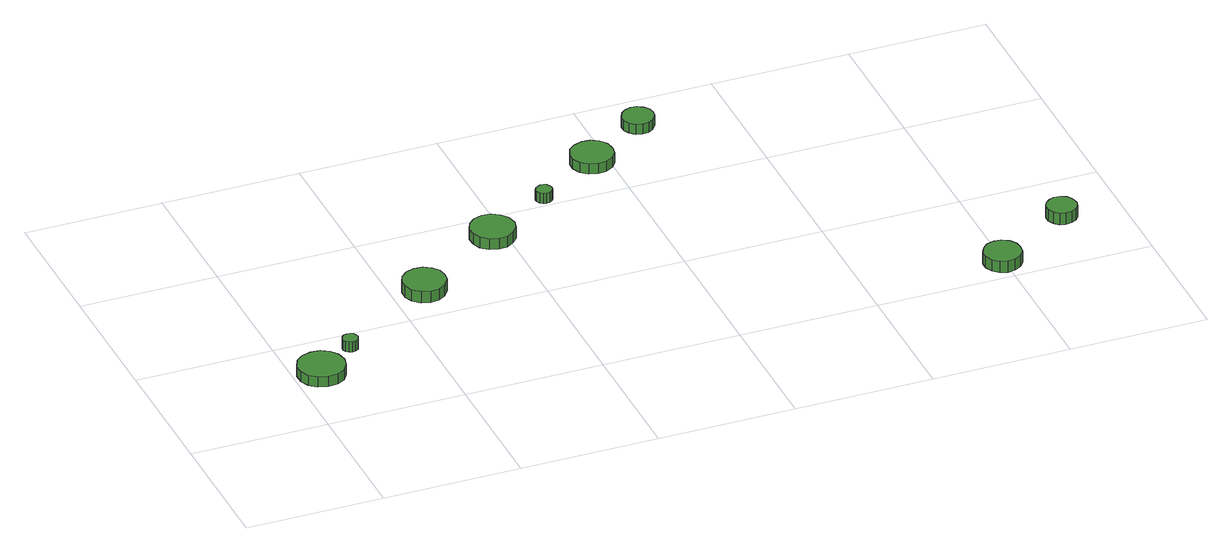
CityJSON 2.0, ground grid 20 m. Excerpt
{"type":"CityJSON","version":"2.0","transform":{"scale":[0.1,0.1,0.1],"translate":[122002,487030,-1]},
"CityObjects":{
"tree1":{"type":"SolitaryVegetationObject","attributes":{"function":"something"},"geometry":[{"type":"MultiSurface","lod":"1","boundaries":[[[0,1,2,3,4,5,6,7,8,9,10,11,12,13,14]],[[15,16,17,18,19,20,21,22,23,24,25,26,27,28,29]],[[0,29,28,1]],[[1,28,27,2]],[[2,27,26,3]],[[3,26,25,4]],[[4,25,24,5]],[[5,24,23,6]],[[6,23,22,7]],[[7,22,21,8]],[[8,21,20,9]],[[9,20,19,10]],[[10,19,18,11]],[[11,18,17,12]],[[12,17,16,13]],[[13,16,15,14]],[[14,15,29,0]]]}]},
"tree2":{"type":"SolitaryVegetationObject","attributes":{"function":"something"},"geometry":[{"type":"MultiSurface","lod":"1","boundaries":[[[30,31,32,33,34,35,36,37,38,39,40,41,42,43,44]],[[45,46,47,48,49,50,51,52,53,54,55,56,57,58,59]],[[30,59,58,31]],[[31,58,57,32]],[[32,57,56,33]],[[33,56,55,34]],[[34,55,54,35]],[[35,54,53,36]],[[36,53,52,37]],[[37,52,51,38]],[[38,51,50,39]],[[39,50,49,40]],[[40,49,48,41]],[[41,48,47,42]],[[42,47,46,43]],[[43,46,45,44]],[[44,45,59,30]]]}]},
"tree3":{"type":"SolitaryVegetationObject","attributes":{"function":"something"},"geometry":[{"type":"MultiSurface","lod":"1","boundaries":[[[60,61,62,63,64,65,66,67,68,69,70,71,72,73,74]],[[75,76,77,78,79,80,81,82,83,84,85,86,87,88,89]],[[60,89,88,61]],[[61,88,87,62]],[[62,87,86,63]],[[63,86,85,64]],[[64,85,84,65]],[[65,84,83,66]],[[66,83,82,67]],[[67,82,81,68]],[[68,81,80,69]],[[69,80,79,70]],[[70,79,78,71]],[[71,78,77,72]],[[72,77,76,73]],[[73,76,75,74]],[[74,75,89,60]]]}]},
"tree4":{"type":"SolitaryVegetationObject","attributes":{"function":"something"},"geometry":[{"type":"MultiSurface","lod":"1","boundaries":[[[90,91,92,93,94,95,96,97,98,99,100,101,102,103,104]],[[105,106,107,108,109,110,111,112,113,114,115,116,117,118,119]],[[90,119,118,91]],[[91,118,117,92]],[[92,117,116,93]],[[93,116,115,94]],[[94,115,114,95]],[[95,114,113,96]],[[96,113,112,97]],[[97,112,111,98]],[[98,111,110,99]],[[99,110,109,100]],[[100,109,108,101]],[[101,108,107,102]],[[102,107,106,103]],[[103,106,105,104]],[[104,105,119,90]]]}]},
"tree5":{"type":"SolitaryVegetationObject","attributes":{"function":"something"},"geometry":[{"type":"MultiSurface","lod":"1","boundaries":[[[120,121,122,123,124,125,126,127,128,129,130,131,132,133,134]],[[135,136,137,138,139,140,141,142,143,144,145,146,147,148,149]],[[120,149,148,121]],[[121,148,147,122]],[[122,147,146,123]],[[123,146,145,124]],[[124,145,144,125]],[[125,144,143,126]],[[126,143,142,127]],[[127,142,141,128]],[[128,141,140,129]],[[129,140,139,130]],[[130,139,138,131]],[[131,138,137,132]],[[132,137,136,133]],[[133,136,135,134]],[[134,135,149,120]]]}]},
"tree6":{"type":"SolitaryVegetationObject","attributes":{"function":"something"},"geometry":[{"type":"MultiSurface","lod":"1","boundaries":[[[150,151,152,153,154,155,156,157,158,159,160,161,162,163,164]],[[165,166,167,168,169,170,171,172,173,174,175,176,177,178,179]],[[150,179,178,151]],[[151,178,177,152]],[[152,177,176,153]],[[153,176,175,154]],[[154,175,174,155]],[[155,174,173,156]],[[156,173,172,157]],[[157,172,171,158]],[[158,171,170,159]],[[159,170,169,160]],[[160,169,168,161]],[[161,168,167,162]],[[162,167,166,163]],[[163,166,165,164]],[[164,165,179,150]]]}]},
"tree7":{"type":"SolitaryVegetationObject","attributes":{"function":"something"},"geometry":[{"type":"MultiSurface","lod":"1","boundaries":[[[180,181,182,183,184,185,186,187,188,189,190,191,192,193,194]],[[195,196,197,198,199,200,201,202,203,204,205,206,207,208,209]],[[180,209,208,181]],[[181,208,207,182]],[[182,207,206,183]],[[183,206,205,184]],[[184,205,204,185]],[[185,204,203,186]],[[186,203,202,187]],[[187,202,201,188]],[[188,201,200,189]],[[189,200,199,190]],[[190,199,198,191]],[[191,198,197,192]],[[192,197,196,193]],[[193,196,195,194]],[[194,195,209,180]]]}]},
"tree8":{"type":"SolitaryVegetationObject","attributes":{"function":"something"},"geometry":[{"type":"MultiSurface","lod":"1","boundaries":[[[210,211,212,213,214,215,216,217,218,219,220,221,222,223,224]],[[225,226,227,228,229,230,231,232,233,234,235,236,237,238,239]],[[210,239,238,211]],[[211,238,237,212]],[[212,237,236,213]],[[213,236,235,214]],[[214,235,234,215]],[[215,234,233,216]],[[216,233,232,217]],[[217,232,231,218]],[[218,231,230,219]],[[219,230,229,220]],[[220,229,228,221]],[[221,228,227,222]],[[222,227,226,223]],[[223,226,225,224]],[[224,225,239,210]]]}]},
"tree9":{"type":"SolitaryVegetationObject","attributes":{"function":"something"}},
"tree10":{"type":"SolitaryVegetationObject","attributes":{"function":"something"},"geometry":[{"type":"MultiSurface","lod":"1","boundaries":[[[240,241,242,243,244,245,246,247,248,249,250,251,252,253,254]],[[255,256,257,258,259,260,261,262,263,264,265,266,267,268,269]],[[240,269,268,241]],[[241,268,267,242]],[[242,267,266,243]],[[243,266,265,244]],[[244,265,264,245]],[[245,264,263,246]],[[246,263,262,247]],[[247,262,261,248]],[[248,261,260,249]],[[249,260,259,250]],[[250,259,258,251]],[[251,258,257,252]],[[252,257,256,253]],[[253,256,255,254]],[[254,255,269,240]]]}]},
"tree11":{"type":"SolitaryVegetationObject","attributes":{"function":"something"}},
"tree12":{"type":"SolitaryVegetationObject","attributes":{"function":"something"}}
},
"vertices":[
[73,121,24],[70,135,24],[62,146,24],[50,153,24],[36,154,24],[22,150,24],[12,141,24],[6,128,24],[6,114,24],[12,101,24],[22,92,24],[36,88,24],[50,89,24],[62,96,24],[70,107,24],[70,107,8],[62,96,8],[50,89,8],[36,88,8],[22,92,8],[12,101,8],[6,114,8],[6,128,8],[12,141,8],[22,150,8],[36,154,8],[50,153,8],[62,146,8],[70,135,8],[73,121,8],
[111,167,24],[110,172,24],[108,176,24],[104,178,24],[99,178,24],[94,177,24],[91,174,24],[89,170,24],[89,165,24],[91,161,24],[94,158,24],[99,156,24],[104,157,24],[108,159,24],[110,163,24],[110,163,8],[108,159,8],[104,157,8],[99,156,8],[94,158,8],[91,161,8],[89,165,8],[89,170,8],[91,174,8],[94,177,8],[99,178,8],[104,178,8],[108,176,8],[110,172,8],[111,167,8],
[277,263,26],[275,276,26],[267,286,26],[256,293,26],[243,294,26],[231,290,26],[221,281,26],[216,270,26],[216,257,26],[221,245,26],[231,236,26],[243,232,26],[256,234,26],[267,240,26],[275,251,26],[275,251,8],[267,240,8],[256,234,8],[243,232,8],[231,236,8],[221,245,8],[216,257,8],[216,270,8],[221,281,8],[231,290,8],[243,294,8],[256,293,8],[267,286,8],[275,276,8],[277,263,8],
[414,353,25],[411,366,25],[403,377,25],[392,384,25],[379,385,25],[366,381,25],[356,372,25],[351,360,25],[351,347,25],[356,335,25],[366,326,25],[379,322,25],[392,323,25],[403,330,25],[411,340,25],[411,340,8],[403,330,8],[392,323,8],[379,322,8],[366,326,8],[356,335,8],[351,347,8],[351,360,8],[356,372,8],[366,381,8],[379,385,8],[392,384,8],[403,377,8],[411,366,8],[414,353,8],
[494,416,24],[493,421,24],[490,425,24],[486,427,24],[481,428,24],[477,426,24],[473,423,24],[471,419,24],[471,414,24],[473,409,24],[477,406,24],[481,405,24],[486,405,24],[490,408,24],[493,411,24],[493,411,8],[490,408,8],[486,405,8],[481,405,8],[477,406,8],[473,409,8],[471,414,8],[471,419,8],[473,423,8],[477,426,8],[481,428,8],[486,427,8],[490,425,8],[493,421,8],[494,416,8],
[607,478,24],[605,490,24],[597,501,24],[586,507,24],[574,508,24],[562,504,24],[552,496,24],[547,484,24],[547,472,24],[552,460,24],[562,452,24],[574,448,24],[586,449,24],[597,455,24],[605,465,24],[605,465,8],[597,455,8],[586,449,8],[574,448,8],[562,452,8],[552,460,8],[547,472,8],[547,484,8],[552,496,8],[562,504,8],[574,508,8],[586,507,8],[597,501,8],[605,490,8],[607,478,8],
[692,541,24],[690,550,24],[684,557,24],[676,562,24],[667,563,24],[658,560,24],[651,554,24],[647,545,24],[647,536,24],[651,528,24],[658,521,24],[667,518,24],[676,519,24],[684,524,24],[690,532,24],[690,532,8],[684,524,8],[676,519,8],[667,518,8],[658,521,8],[651,528,8],[647,536,8],[647,545,8],[651,554,8],[658,560,8],[667,563,8],[676,562,8],[684,557,8],[690,550,8],[692,541,8],
[1022,32,30],[1020,43,30],[1014,52,30],[1004,58,30],[993,59,30],[982,56,30],[974,48,30],[969,38,30],[969,27,30],[974,16,30],[982,9,30],[993,5,30],[1004,7,30],[1014,12,30],[1020,21,30],[1020,21,12],[1014,12,12],[1004,7,12],[993,5,12],[982,9,12],[974,16,12],[969,27,12],[969,38,12],[974,48,12],[982,56,12],[993,59,12],[1004,58,12],[1014,52,12],[1020,43,12],[1022,32,12],
[1134,109,30],[1132,118,30],[1127,126,30],[1119,130,30],[1110,131,30],[1102,128,30],[1095,122,30],[1091,114,30],[1091,105,30],[1095,97,30],[1102,90,30],[1110,88,30],[1119,89,30],[1127,93,30],[1132,100,30],[1132,100,12],[1127,93,12],[1119,89,12],[1110,88,12],[1102,90,12],[1095,97,12],[1091,105,12],[1091,114,12],[1095,122,12],[1102,128,12],[1110,131,12],[1119,130,12],[1127,126,12],[1132,118,12],[1134,109,12]
]}
